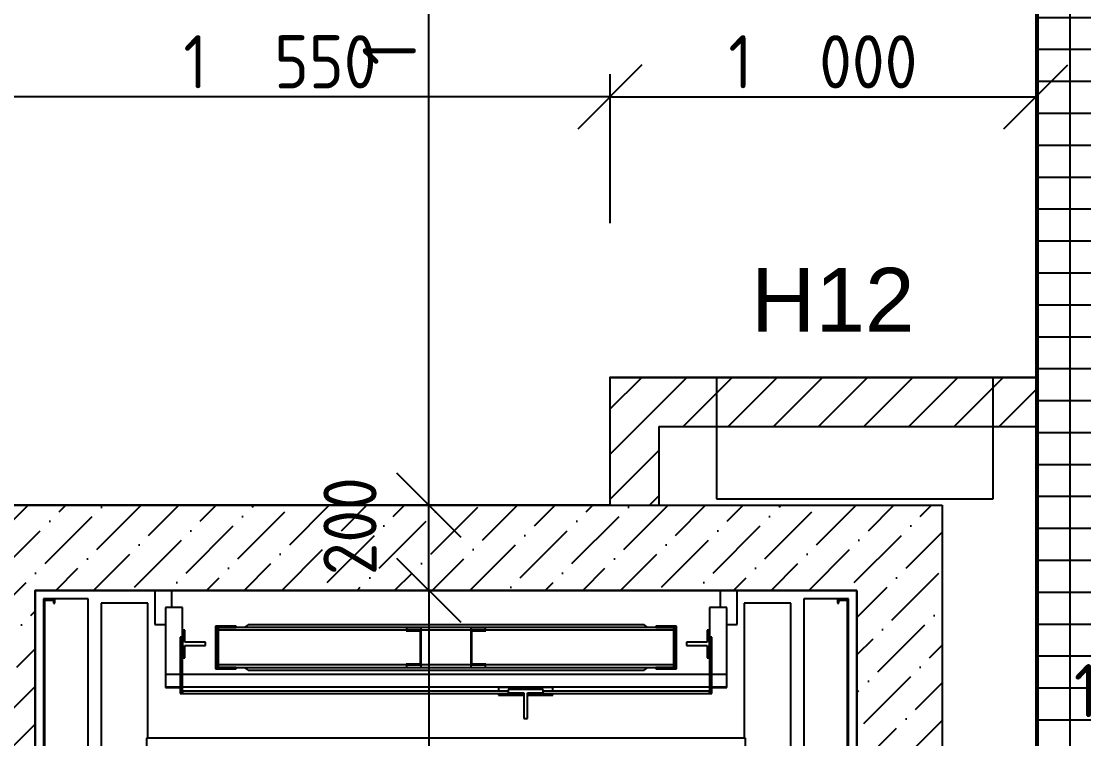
# Model space of a CAD drawing. Extents: x 4511820 to 5180432, y -1526536 to -944957.
# Drawn here: x 4991489 to 4993983, y -1072017 to -1070331 of the extents above; entities that cross this region are included whole.
import ezdxf

# ---------------------------------------------------------------- set-up
doc = ezdxf.new("R2010")
doc.units = 0
doc.header["$MEASUREMENT"] = 0
doc.layers.get('0').update_dxf_attribs({"linetype": 'CONTINUOUS'})
doc.layers.get('Defpoints').update_dxf_attribs({"color": 61, "linetype": 'CONTINUOUS'})
for name, color, linetype in [('KÓTY', 4, 'CONTINUOUS'), ('MÚRY', 1, 'CONTINUOUS'), ('Plochy', 41, 'CONTINUOUS'), ('POZEMOK', 7, 'CONTINUOUS'), ('TENKÁ', 7, 'CONTINUOUS'), ('tzb', 153, 'CONTINUOUS'), ('ŠRAFY', 82, 'CONTINUOUS')]:
    doc.layers.add(name, color=color, linetype=linetype)
doc.styles.add('ARIAL', font='arial.ttf')
doc.styles.add('STYLE1', font='isocp.shx')
doc.dimstyles.new('STANDARD-50', dxfattribs={"dimtxt": 125, "dimasz": 150, "dimexe": 10, "dimexo": 200, "dimgap": 20, "dimtad": 1, "dimdsep": 46, "dimlunit": 6, "dimtxsty": 'STYLE1', "dimblk1": 'OBLIQUE', "dimblk2": 'OBLIQUE', "dimsah": 1, "dimcen": 2.5, "dimse1": 1, "dimse2": 1, "dimadec": 0, "dimazin": 0, "dimtfac": 1, "dimtmove": 1, "dimatfit": 3, "dimldrblk": 'OBLIQUE', "dimfxl": 1, "dimtolj": 1, "dimtzin": 0, "dimarcsym": 0})

# ---------------------------------------------------------------- blocks, each defined once
blk = doc.blocks.new('_OBLIQUE')
at = {"color": 0, "linetype": 'ByBlock'}
blk.add_line((-0.5, -0.5), (0.5, 0.5), dxfattribs=at)
blk = doc.blocks.new('*D20790')
at = {"layer": 'Defpoints', "color": 0}
for p in [(4992445.5, -1069528.2), (4992445.5, -1069528.2), (4992445.5, -1071468.2)]:
    blk.add_point(p, dxfattribs=at)
at = {"layer": 'KÓTY', "color": 0, "lineweight": -2}
blk.add_line((4992445.5, -1071468.2), (4992445.5, -1069528.2), dxfattribs=at)
at = {"layer": 'KÓTY', "color": 0, "linetype": 'ByBlock', "lineweight": -2, "xscale": 150, "yscale": 150, "zscale": 150}
for p, rotation in [((4992445.5, -1069528.2), 90), ((4992445.5, -1071468.2), 270)]:
    blk.add_blockref('_OBLIQUE', p, dxfattribs=dict(at, rotation=rotation))
at = {"layer": 'KÓTY', "color": 0, "insert": (4992353, -1070206.5), "char_height": 125, "attachment_point": 5, "rotation": 90, "style": 'STYLE1'}
blk.add_mtext('\\A1;1ﾠ940', dxfattribs=at)
blk = doc.blocks.new('*D20799')
at = {"layer": 'Defpoints', "color": 0}
for p in [(4992445.5, -1071468.2), (4992837.5, -1071468.2), (4992837.5, -1071668.2)]:
    blk.add_point(p, dxfattribs=at)
at = {"layer": 'KÓTY', "color": 0, "lineweight": -2}
blk.add_line((4992445.5, -1071668.2), (4992445.5, -1071468.2), dxfattribs=at)
at = {"layer": 'KÓTY', "color": 0, "linetype": 'ByBlock', "lineweight": -2, "xscale": 150, "yscale": 150, "zscale": 150}
for p, rotation in [((4992445.5, -1071468.2), 90), ((4992445.5, -1071668.2), 270)]:
    blk.add_blockref('_OBLIQUE', p, dxfattribs=dict(at, rotation=rotation))
at = {"layer": 'KÓTY', "color": 0, "insert": (4992260.5, -1071517.4), "char_height": 125, "attachment_point": 5, "rotation": 90, "style": 'STYLE1'}
blk.add_mtext('\\A1;200', dxfattribs=at)
blk = doc.blocks.new('*D20800')
at = {"layer": 'Defpoints', "color": 0}
for p in [(4992837.5, -1071668.2), (4992445.5, -1073268.2), (4992837.5, -1073268.2)]:
    blk.add_point(p, dxfattribs=at)
at = {"layer": 'KÓTY', "color": 0, "lineweight": -2}
blk.add_line((4992445.5, -1071668.2), (4992445.5, -1073268.2), dxfattribs=at)
at = {"layer": 'KÓTY', "color": 0, "linetype": 'ByBlock', "lineweight": -2, "xscale": 150, "yscale": 150, "zscale": 150}
for p, rotation in [((4992445.5, -1071668.2), 90), ((4992445.5, -1073268.2), 270)]:
    blk.add_blockref('_OBLIQUE', p, dxfattribs=dict(at, rotation=rotation))
at = {"layer": 'KÓTY', "color": 0, "insert": (4992363, -1072468.2), "char_height": 125, "attachment_point": 5, "rotation": 90, "style": 'STYLE1'}
blk.add_mtext('\\A1;1ﾠ600', dxfattribs=at)
blk = doc.blocks.new('*D20833')
at = {"layer": 'Defpoints', "color": 0}
for p in [(4994171, -1071955.2), (4994171, -1072258.9), (4994286, -1072258.9)]:
    blk.add_point(p, dxfattribs=at)
at = {"layer": 'KÓTY', "color": 0, "lineweight": -2}
blk.add_line((4994286, -1071955.2), (4994171, -1071955.2), dxfattribs=at)
at = {"layer": 'KÓTY', "color": 0, "linetype": 'ByBlock', "lineweight": -2, "xscale": 150, "yscale": 150, "zscale": 150, "rotation": 180}
blk.add_blockref('_OBLIQUE', (4994171, -1071955.2), dxfattribs=at)
at = {"layer": 'KÓTY', "color": 0, "linetype": 'ByBlock', "lineweight": -2, "xscale": 150, "yscale": 150, "zscale": 150}
blk.add_blockref('_OBLIQUE', (4994286, -1071955.2), dxfattribs=at)
at = {"layer": 'KÓTY', "color": 0, "insert": (4994057.5, -1071903.7), "char_height": 125, "attachment_point": 5, "style": 'STYLE1'}
blk.add_mtext('\\A1;115', dxfattribs=at)
blk = doc.blocks.new('*D20894')
at = {"layer": 'Defpoints', "color": 0}
for p in [(4993871, -1070509), (4992871, -1070878.7), (4993871, -1070878.7)]:
    blk.add_point(p, dxfattribs=at)
at = {"layer": 'KÓTY', "color": 0, "lineweight": -2}
blk.add_line((4992871, -1070509), (4993871, -1070509), dxfattribs=at)
at = {"layer": 'KÓTY', "color": 0, "linetype": 'ByBlock', "lineweight": -2, "xscale": 150, "yscale": 150, "zscale": 150, "rotation": 180}
blk.add_blockref('_OBLIQUE', (4992871, -1070509), dxfattribs=at)
at = {"layer": 'KÓTY', "color": 0, "linetype": 'ByBlock', "lineweight": -2, "xscale": 150, "yscale": 150, "zscale": 150}
blk.add_blockref('_OBLIQUE', (4993871, -1070509), dxfattribs=at)
at = {"layer": 'KÓTY', "color": 0, "insert": (4993371, -1070426.5), "char_height": 125, "attachment_point": 5, "style": 'STYLE1'}
blk.add_mtext('\\A1;1ﾠ000', dxfattribs=at)
blk = doc.blocks.new('*D20895')
at = {"layer": 'Defpoints', "color": 0}
for p in [(4991321, -1070509), (4992871, -1070878.7), (4991321, -1071178.7)]:
    blk.add_point(p, dxfattribs=at)
at = {"layer": 'KÓTY', "color": 0, "lineweight": -2}
blk.add_line((4992871, -1070509), (4991321, -1070509), dxfattribs=at)
at = {"layer": 'KÓTY', "color": 0, "linetype": 'ByBlock', "lineweight": -2, "xscale": 150, "yscale": 150, "zscale": 150, "rotation": 180}
blk.add_blockref('_OBLIQUE', (4991321, -1070509), dxfattribs=at)
at = {"layer": 'KÓTY', "color": 0, "linetype": 'ByBlock', "lineweight": -2, "xscale": 150, "yscale": 150, "zscale": 150}
blk.add_blockref('_OBLIQUE', (4992871, -1070509), dxfattribs=at)
at = {"layer": 'KÓTY', "color": 0, "insert": (4992096, -1070426.5), "char_height": 125, "attachment_point": 5, "style": 'STYLE1'}
blk.add_mtext('\\A1;1ﾠ550', dxfattribs=at)
blk = doc.blocks.new('*D20896')
at = {"layer": 'Defpoints', "color": 0}
for p in [(4989561, -1070209.5), (4989561, -1070509), (4993871, -1070509)]:
    blk.add_point(p, dxfattribs=at)
at = {"layer": 'KÓTY', "color": 0, "lineweight": -2}
blk.add_line((4993871, -1070209.5), (4989561, -1070209.5), dxfattribs=at)
at = {"layer": 'KÓTY', "color": 0, "linetype": 'ByBlock', "lineweight": -2, "xscale": 150, "yscale": 150, "zscale": 150, "rotation": 180}
blk.add_blockref('_OBLIQUE', (4989561, -1070209.5), dxfattribs=at)
at = {"layer": 'KÓTY', "color": 0, "linetype": 'ByBlock', "lineweight": -2, "xscale": 150, "yscale": 150, "zscale": 150}
blk.add_blockref('_OBLIQUE', (4993871, -1070209.5), dxfattribs=at)
at = {"layer": 'KÓTY', "color": 0, "insert": (4991716, -1070126.957367), "char_height": 125, "attachment_point": 5, "style": 'STYLE1'}
blk.add_mtext('\\A1;4ﾠ310', dxfattribs=at)

msp = doc.modelspace()

# ---------------------------------------------------------------- hatches: boundary and pattern name
at = {"layer": 'ŠRAFY', "ltscale": 0.25}
h = msp.add_hatch(dxfattribs=at)
h.set_pattern_fill('ANSI37', color=256, scale=600, angle=45)
h.set_pattern_definition([(90, (-3307273.674, 668852.734), (-75, 1e-14), []), (180, (-3307273.674, 668852.734), (-1e-14, -75), [])])
h.paths.add_polyline_path([(4993871, -1069118.172), (4993871, -1069248.172), (4993871, -1069528.172), (4993871, -1069558.172), (4993871, -1069598.172), (4993871, -1071168.172), (4993871, -1071283.172), (4993871, -1073783.172), (4993871, -1073898.172), (4994171, -1073898.172), (4994171, -1073233.172), (4994171, -1073118.172), (4994171, -1070483.172), (4994171, -1069118.172)])
h.paths.add_polyline_path([(4993938.75, -1071778.691), (4994176.25, -1071778.691), (4994176.25, -1072028.691), (4993938.75, -1072028.691)], flags=9)
h.paths.add_polyline_path([(4993877.201, -1070002), (4994164.799, -1070002), (4994164.799, -1070252), (4993877.201, -1070252)], flags=24)
h.paths.add_polyline_path([(4994210.25, -1069920), (4994447.75, -1069920), (4994447.75, -1070170), (4994210.25, -1070170)], flags=9)
h = msp.add_hatch(dxfattribs=at)
h.set_pattern_fill('ANSI31', color=256, scale=600, style=0)
h.set_pattern_definition([(45, (515270.5, 400718.02), (-53.0330086, 53.0330086), [])])
h.paths.add_polyline_path([(4992986, -1071283.172), (4993871, -1071283.172), (4993871, -1071168.172), (4992871, -1071168.172), (4992871, -1071468.172), (4992986, -1071468.172)])
at = {"layer": 'ŠRAFY'}
h = msp.add_hatch(dxfattribs=at)
h.set_pattern_fill('ANSI36', color=256, scale=500, angle=360)
h.set_pattern_definition([(45, (524430.31, 388691.69), (33.1456304, 121.533978), [156.25, -31.25, 0, -31.25])])
h.paths.add_polyline_path([(4991321, -1071468.172), (4991321, -1071768.172), (4991321, -1072138.172), (4991521, -1072138.172), (4991521, -1071668.172), (4991721, -1071668.172), (4991802, -1071668.172), (4991842, -1071668.172), (4992701, -1071668.172), (4993130, -1071668.172), (4993170, -1071668.172), (4993451, -1071668.172), (4993451, -1071688.172), (4993451, -1073268.172), (4992998.5, -1073268.172), (4992887.5, -1073268.172), (4992806.25, -1073268.172), (4992766.25, -1073268.172), (4992579.75, -1073268.172), (4992539.75, -1073268.172), (4991521, -1073268.172), (4991521, -1073138.172), (4991321, -1073138.172), (4991321, -1073468.172), (4991401, -1073468.172), (4993651, -1073468.172), (4993651, -1071868.172), (4993651, -1071548.172), (4993651, -1071468.172)])

# ---------------------------------------------------------------- linework, layer by layer
at = {"layer": 'KÓTY', "ltscale": 0.25}
msp.add_line((4992871, -1070455.597), (4992871, -1070805.597), dxfattribs=at)
at = {"layer": 'MÚRY'}
for p, q in [((4993871, -1068468.172), (4993871, -1071168.172)), ((4993871, -1071168.172), (4992871, -1071168.172)), ((4992871, -1071168.172), (4992871, -1071468.172)), ((4992871, -1071168.172), (4993871, -1071168.172)), ((4992986, -1071283.172), (4992986, -1071468.172)), ((4992986, -1071283.172), (4993871, -1071283.172)), ((4993871, -1071283.172), (4993871, -1073783.172)), ((4991321, -1071468.172), (4992871, -1071468.172)), ((4992986, -1071468.172), (4993651, -1071468.172)), ((4993651, -1071468.172), (4993651, -1073468.172)), ((4993651, -1071548.172), (4993651, -1071868.172)), ((4991802, -1071668.172), (4991521, -1071668.172)), ((4991521, -1071668.172), (4993451, -1071668.172)), ((4991521, -1072138.172), (4991521, -1071668.172)), ((4991721, -1071668.172), (4992701, -1071668.172)), ((4993451, -1071668.172), (4993451, -1073268.172))]:
    msp.add_line(p, q, dxfattribs=at)
at = {"layer": 'Plochy'}
for points in [[(4989561, -1066168.172), (4988912.5, -1066168.172), (4988871, -1066168.172), (4988871, -1064468.172), (4993871, -1064468.172), (4993871, -1066168.172), (4991321, -1066168.172), (4991321, -1066468.172), (4991456, -1066468.172), (4991456, -1069718.172), (4991571, -1069718.172), (4991571, -1069528.172), (4993871, -1069528.172), (4993871, -1071168.172), (4992871, -1071168.172), (4992871, -1071468.172), (4991321, -1071468.172), (4991321, -1073468.172), (4989286, -1073468.172), (4989286, -1071768.172), (4989561, -1071768.172)], [(4993451, -1071668.172), (4991521, -1071668.172), (4991521, -1073268.172), (4993451, -1073268.172)]]:
    msp.add_lwpolyline(points, close=True, dxfattribs=at)
at = {"layer": 'POZEMOK'}
for p, q in [((4991842, -1071668.172), (4991802, -1071668.172)), ((4991802, -1071668.172), (4991802, -1071748.172)), ((4993130, -1071668.172), (4991842, -1071668.172)), ((4991842, -1071708.172), (4991842, -1071668.172)), ((4993170, -1071668.172), (4993130, -1071668.172)), ((4993130, -1071668.172), (4993130, -1071708.172)), ((4993451, -1071668.172), (4993170, -1071668.172)), ((4993170, -1071748.172), (4993170, -1071668.172)), ((4993451, -1071688.172), (4993451, -1071668.172)), ((4991541, -1071688.172), (4991541, -1072188.172)), ((4991567, -1071688.172), (4991541, -1071688.172)), ((4991544, -1072185.172), (4991544, -1071691.172)), ((4991544, -1071691.172), (4991564, -1071691.172)), ((4991564, -1071691.172), (4991564, -1071698.172)), ((4991564, -1071698.172), (4991567, -1071698.172)), ((4991646, -1071688.172), (4991567, -1071688.172)), ((4991567, -1071698.172), (4991567, -1071688.172)), ((4991646, -1072615.722), (4991646, -1071688.172)), ((4991676, -1071698.172), (4991676, -1073127.172)), ((4991786, -1071698.172), (4991676, -1071698.172)), ((4991786, -1072015.172), (4991786, -1071698.172)), ((4993296, -1071698.172), (4993186, -1071698.172)), ((4993186, -1071698.172), (4993186, -1072015.172)), ((4993296, -1073127.172), (4993296, -1071698.172)), ((4993405, -1071688.172), (4993326, -1071688.172)), ((4993326, -1071688.172), (4993326, -1072615.722)), ((4993405, -1071688.172), (4993405, -1071698.172)), ((4993431, -1071688.172), (4993405, -1071688.172)), ((4993405, -1071698.172), (4993408, -1071698.172)), ((4993408, -1071698.172), (4993408, -1071691.172)), ((4993408, -1071691.172), (4993428, -1071691.172)), ((4993428, -1071691.172), (4993428, -1072185.172)), ((4993431, -1072188.172), (4993431, -1071688.172)), ((4991867, -1071708.172), (4991827, -1071708.172)), ((4991827, -1071708.172), (4991827, -1071895.922)), ((4991867, -1071778.172), (4991867, -1071708.172)), ((4993145, -1071708.172), (4993105, -1071708.172)), ((4993105, -1071708.172), (4993105, -1071778.172)), ((4993145, -1071895.922), (4993145, -1071708.172)), ((4991802, -1071748.172), (4991827, -1071748.172)), ((4991945, -1071752.172), (4991945, -1071852.172)), ((4991993, -1071752.172), (4991945, -1071752.172)), ((4991993, -1071755.172), (4991993, -1071752.172)), ((4992021, -1071749.172), (4992012, -1071755.172)), ((4992951, -1071749.172), (4992021, -1071749.172)), ((4992960, -1071755.172), (4992951, -1071749.172)), ((4993027, -1071752.172), (4992979, -1071752.172)), ((4992979, -1071752.172), (4992979, -1071755.172)), ((4993027, -1071852.172), (4993027, -1071752.172)), ((4993145, -1071748.172), (4993170, -1071748.172)), ((4991867, -1071761.422), (4991867, -1071826.422)), ((4991872.8, -1071761.422), (4991867, -1071761.422)), ((4991872.8, -1071789.922), (4991872.8, -1071761.422)), ((4991948, -1071849.172), (4991948, -1071755.172)), ((4991948, -1071755.172), (4991993, -1071755.172)), ((4991951, -1071755.172), (4991948, -1071755.172)), ((4991951, -1071755.172), (4991948, -1071755.172)), ((4991948, -1071761.172), (4991951, -1071761.172)), ((4991948, -1071761.172), (4991951, -1071761.172)), ((4991948, -1071763.672), (4991951, -1071763.672)), ((4991951, -1071763.672), (4991948, -1071763.672)), ((4992393.5, -1071755.172), (4991951, -1071755.172)), ((4991951, -1071755.172), (4991951, -1071761.172)), ((4991951, -1071761.172), (4991951, -1071843.172)), ((4991951, -1071761.172), (4992393.5, -1071761.172)), ((4992392.5, -1071761.172), (4992392.5, -1071763.172)), ((4992427.5, -1071761.172), (4992392.5, -1071761.172)), ((4992392.5, -1071763.172), (4992425.5, -1071763.172)), ((4992427.5, -1071755.172), (4992393.5, -1071755.172)), ((4992393.5, -1071755.172), (4992393.5, -1071761.172)), ((4992393.5, -1071761.172), (4992427.5, -1071761.172)), ((4992425.5, -1071763.172), (4992425.5, -1071841.172)), ((4992544.5, -1071755.172), (4992427.5, -1071755.172)), ((4992427.5, -1071761.172), (4992427.5, -1071755.172)), ((4992427.5, -1071843.172), (4992427.5, -1071761.172)), ((4992427.5, -1071761.172), (4992544.5, -1071761.172)), ((4992578.5, -1071755.172), (4992544.5, -1071755.172)), ((4992544.5, -1071755.172), (4992544.5, -1071761.172)), ((4992579.5, -1071761.172), (4992544.5, -1071761.172)), ((4992544.5, -1071761.172), (4992544.5, -1071843.172)), ((4992544.5, -1071761.172), (4992578.5, -1071761.172)), ((4992546.5, -1071763.172), (4992579.5, -1071763.172)), ((4992546.5, -1071841.172), (4992546.5, -1071763.172)), ((4993021, -1071755.172), (4992578.5, -1071755.172)), ((4992578.5, -1071761.172), (4992578.5, -1071755.172)), ((4992578.5, -1071761.172), (4993021, -1071761.172)), ((4992579.5, -1071763.172), (4992579.5, -1071761.172)), ((4992979, -1071755.172), (4993024, -1071755.172)), ((4993021, -1071761.172), (4993021, -1071755.172)), ((4993024, -1071755.172), (4993021, -1071755.172)), ((4993024, -1071755.172), (4993021, -1071755.172)), ((4993021, -1071843.172), (4993021, -1071761.172)), ((4993021, -1071761.172), (4993024, -1071761.172)), ((4993021, -1071761.172), (4993024, -1071761.172)), ((4993021, -1071763.672), (4993024, -1071763.672)), ((4993024, -1071763.672), (4993021, -1071763.672)), ((4993024, -1071755.172), (4993024, -1071849.172)), ((4993105, -1071761.422), (4993099.2, -1071761.422)), ((4993099.2, -1071761.422), (4993099.2, -1071789.922)), ((4993105, -1071826.422), (4993105, -1071761.422)), ((4991867, -1071778.172), (4991862, -1071778.172)), ((4991862, -1071778.172), (4991862, -1071910.172)), ((4991867, -1071910.172), (4991867, -1071778.172)), ((4991921, -1071789.922), (4991872.8, -1071789.922)), ((4991872.8, -1071797.922), (4991921, -1071797.922)), ((4991872.8, -1071826.422), (4991872.8, -1071797.922)), ((4991921, -1071797.922), (4991921, -1071789.922)), ((4993099.2, -1071789.922), (4993051, -1071789.922)), ((4993051, -1071789.922), (4993051, -1071797.922)), ((4993051, -1071797.922), (4993099.2, -1071797.922)), ((4993099.2, -1071797.922), (4993099.2, -1071826.422)), ((4993110, -1071778.172), (4993105, -1071778.172)), ((4993105, -1071778.172), (4993105, -1071910.172)), ((4993110, -1071910.172), (4993110, -1071778.172)), ((4991867, -1071826.422), (4991872.8, -1071826.422)), ((4993099.2, -1071826.422), (4993105, -1071826.422)), ((4991948, -1071840.672), (4991951, -1071840.672)), ((4991951, -1071840.672), (4991948, -1071840.672)), ((4991948, -1071843.672), (4991951, -1071843.672)), ((4991993, -1071849.172), (4991948, -1071849.172)), ((4992393.5, -1071843.172), (4991951, -1071843.172)), ((4991951, -1071843.172), (4991951, -1071849.172)), ((4991951, -1071849.172), (4992393.5, -1071849.172)), ((4991993, -1071852.172), (4991993, -1071849.172)), ((4992012, -1071849.172), (4992021, -1071855.172)), ((4992392.5, -1071841.172), (4992392.5, -1071843.172)), ((4992425.5, -1071841.172), (4992392.5, -1071841.172)), ((4992392.5, -1071843.172), (4992427.5, -1071843.172)), ((4992427.5, -1071843.172), (4992393.5, -1071843.172)), ((4992393.5, -1071843.172), (4992393.5, -1071849.172)), ((4992393.5, -1071849.172), (4992427.5, -1071849.172)), ((4992427.5, -1071849.172), (4992427.5, -1071843.172)), ((4992544.5, -1071843.172), (4992427.5, -1071843.172)), ((4992427.5, -1071849.172), (4992544.5, -1071849.172)), ((4992578.5, -1071843.172), (4992544.5, -1071843.172)), ((4992544.5, -1071843.172), (4992544.5, -1071849.172)), ((4992544.5, -1071843.172), (4992579.5, -1071843.172)), ((4992544.5, -1071849.172), (4992578.5, -1071849.172)), ((4992579.5, -1071841.172), (4992546.5, -1071841.172)), ((4993021, -1071843.172), (4992578.5, -1071843.172)), ((4992578.5, -1071849.172), (4992578.5, -1071843.172)), ((4992578.5, -1071849.172), (4993021, -1071849.172)), ((4992579.5, -1071843.172), (4992579.5, -1071841.172)), ((4992951, -1071855.172), (4992960, -1071849.172)), ((4993024, -1071849.172), (4992979, -1071849.172)), ((4992979, -1071849.172), (4992979, -1071852.172)), ((4993021, -1071840.672), (4993024, -1071840.672)), ((4993024, -1071840.672), (4993021, -1071840.672)), ((4993021, -1071849.172), (4993021, -1071843.172)), ((4993021, -1071843.672), (4993024, -1071843.672)), ((4991827, -1071865.922), (4991827, -1071894.922)), ((4991862, -1071865.922), (4991827, -1071865.922)), ((4993105, -1071865.922), (4991867, -1071865.922)), ((4991945, -1071852.172), (4991993, -1071852.172)), ((4992021, -1071855.172), (4992951, -1071855.172)), ((4992979, -1071852.172), (4993027, -1071852.172)), ((4993145, -1071865.922), (4993110, -1071865.922)), ((4993145, -1071894.922), (4993145, -1071865.922)), ((4991827, -1071894.922), (4991862, -1071894.922)), ((4991827, -1071895.922), (4991862, -1071895.922)), ((4991867, -1071894.922), (4993105, -1071894.922)), ((4992737, -1071895.922), (4992609, -1071895.922)), ((4992609, -1071895.922), (4992609, -1071905.172)), ((4992714, -1071900.922), (4992632, -1071900.922)), ((4992632, -1071900.922), (4992632, -1071909.172)), ((4992714, -1071909.172), (4992714, -1071900.922)), ((4992737, -1071905.172), (4992737, -1071895.922)), ((4993110, -1071894.922), (4993145, -1071894.922)), ((4993110, -1071895.922), (4993145, -1071895.922)), ((4991862, -1071910.172), (4991867, -1071910.172)), ((4991867, -1071905.172), (4991867, -1071910.172)), ((4992632, -1071905.172), (4991867, -1071905.172)), ((4991867, -1071910.172), (4992668.5, -1071910.172)), ((4992609, -1071910.172), (4992609, -1071913.922)), ((4992609, -1071913.922), (4992668.5, -1071913.922)), ((4992632, -1071909.172), (4992668.5, -1071909.172)), ((4992668.5, -1071909.172), (4992668.5, -1071969.172)), ((4992677.5, -1071969.172), (4992677.5, -1071909.172)), ((4992677.5, -1071909.172), (4992714, -1071909.172)), ((4992677.5, -1071910.172), (4993105, -1071910.172)), ((4992677.5, -1071913.922), (4992737, -1071913.922)), ((4993105, -1071905.172), (4992714, -1071905.172)), ((4992737, -1071913.922), (4992737, -1071910.172)), ((4993105, -1071910.172), (4993105, -1071905.172)), ((4993105, -1071910.172), (4993110, -1071910.172)), ((4992668.5, -1071969.172), (4992677.5, -1071969.172)), ((4991783, -1072015.172), (4991783, -1072185.172))]:
    msp.add_line(p, q, dxfattribs=at)
at = {"layer": 'TENKÁ'}
for p, q in [((4993871, -1071168.172), (4993871, -1071283.172)), ((4992871, -1071468.172), (4992986, -1071468.172)), ((4993189, -1072015.172), (4991783, -1072015.172)), ((4993189, -1072185.172), (4993189, -1072015.172))]:
    msp.add_line(p, q, dxfattribs=at)
at = {"layer": 'tzb'}
for p, q in [((4993121, -1071168.172), (4993121, -1071453.172)), ((4993771, -1071453.172), (4993771, -1071168.172)), ((4993121, -1071453.172), (4993771, -1071453.172))]:
    msp.add_line(p, q, dxfattribs=at)

# ---------------------------------------------------------------- texts
at = {"layer": 'tzb', "lineweight": 40, "ltscale": 0.25, "style": 'ARIAL'}
msp.add_text('H12', height=150, dxfattribs=at).set_placement((4993201.98, -1071060.607))

# ---------------------------------------------------------------- dimensions: what is measured, and where the dimension line sits
at = {"layer": 'KÓTY'}
dim = msp.add_linear_dim(base=(4992445.5, -1069528.172), p1=(4992445.5, -1071468.172), p2=(4992445.5, -1069528.172), angle=90, dimstyle='STANDARD-50', dxfattribs=at)
dim.commit()
dim.dimension.update_dxf_attribs({"geometry": '*D20790', "text_midpoint": (4992435.5, -1070206.5), "dimtype": 160})
for base, p1, p2, picture, middle in [((4989561, -1070209.5), (4993871, -1070509), (4989561, -1070509), '*D20896', (4991716, -1070126.957)), ((4991321, -1070509), (4992871, -1070878.672), (4991321, -1071178.672), '*D20895', (4992096, -1070426.457)), ((4993871, -1070509), (4992871, -1070878.672), (4993871, -1070878.672), '*D20894', (4993371, -1070426.457))]:
    dim = msp.add_linear_dim(base=base, p1=p1, p2=p2, dimstyle='STANDARD-50', dxfattribs=at)
    dim.commit()
    dim.dimension.update_dxf_attribs({"geometry": picture, "text_midpoint": middle})
for base, p2, picture, middle in [((4992445.5, -1071468.172), (4992837.5, -1071468.172), '*D20799', (4992260.5, -1071517.422)), ((4992445.5, -1073268.172), (4992837.5, -1073268.172), '*D20800', (4992362.957, -1072468.172))]:
    dim = msp.add_linear_dim(base=base, p1=(4992837.5, -1071668.172), p2=p2, angle=90, dimstyle='STANDARD-50', dxfattribs=at)
    dim.commit()
    dim.dimension.update_dxf_attribs({"geometry": picture, "text_midpoint": middle})
dim = msp.add_linear_dim(base=(4994171, -1071955.191), p1=(4994286, -1072258.863), p2=(4994171, -1072258.863), dimstyle='STANDARD-50', dxfattribs=at)
dim.commit()
dim.dimension.update_dxf_attribs({"geometry": '*D20833', "text_midpoint": (4994057.5, -1071986.191), "dimtype": 160})

doc.saveas('drawing.dxf')
